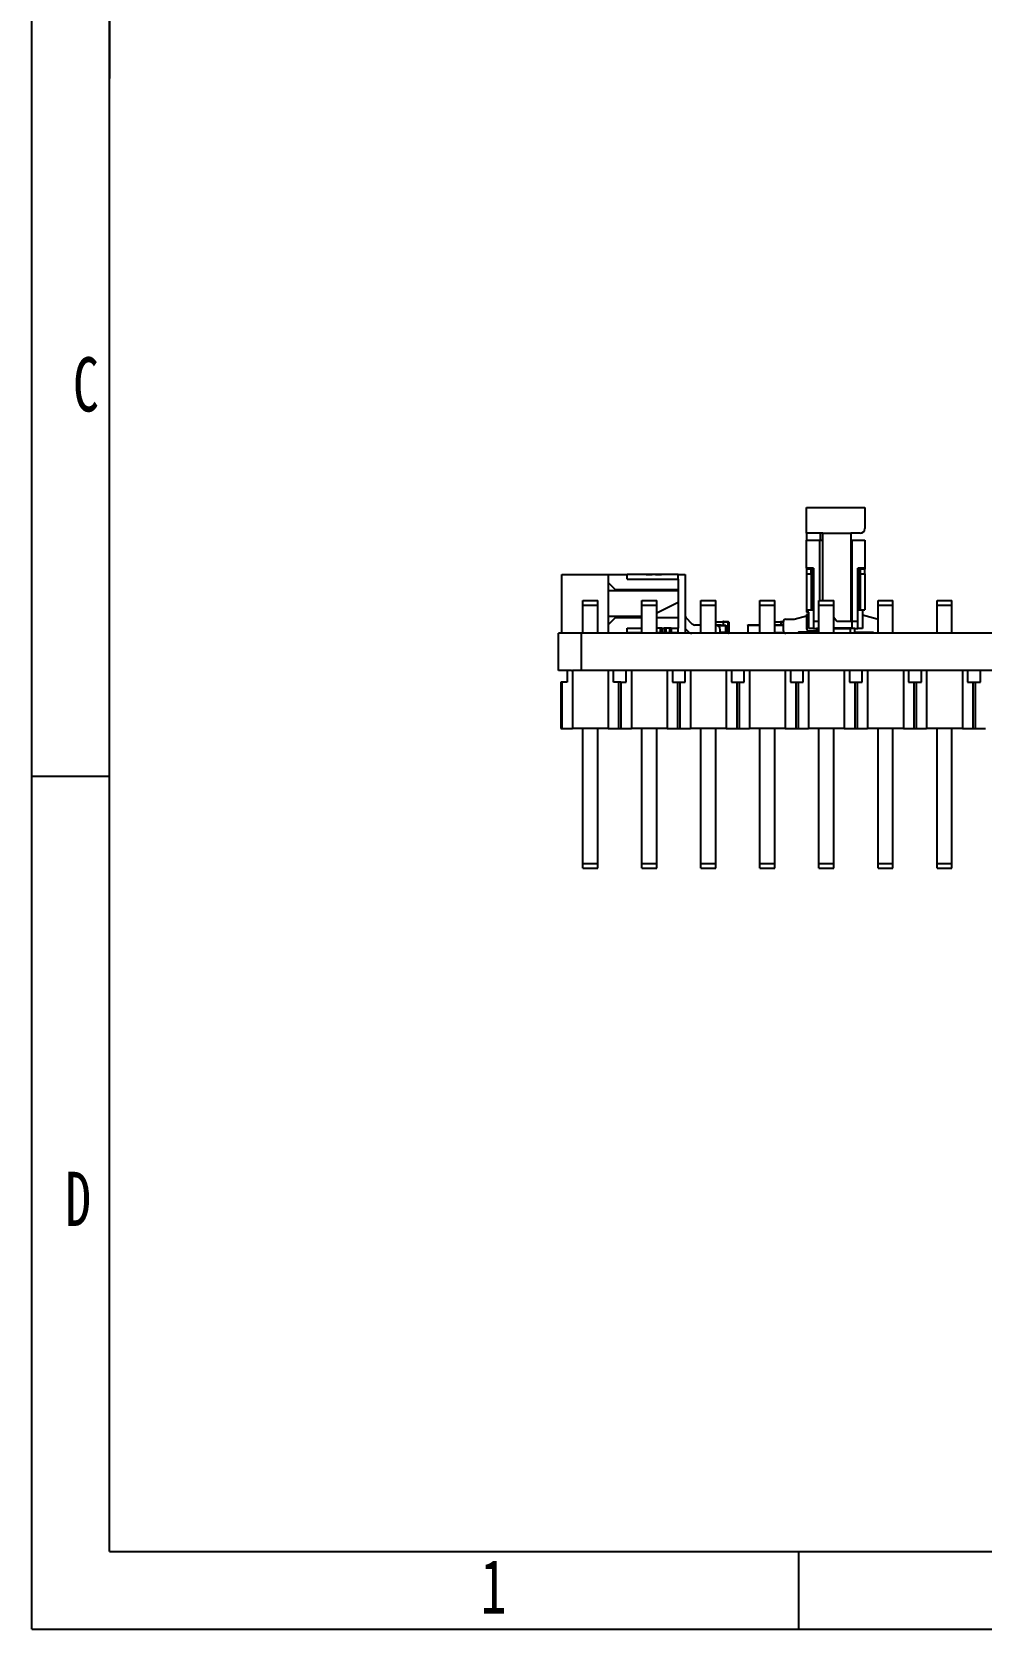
# Model space of a CAD drawing. Header units: millimetres. Extents: x 0 to 297, y 0 to 210.
# Drawn here: x 0 to 61.3, y 0 to 103 of the extents above; entities that cross this region are included whole.
import ezdxf

# ---------------------------------------------------------------- set-up
doc = ezdxf.new("R2010")
doc.units = ezdxf.units.MM
doc.layers.add('图框', color=7, linetype='Continuous')
doc.styles.add('SLDTEXTSTYLE0', font='TXT', dxfattribs={"width": 0.7})

msp = doc.modelspace()

# ---------------------------------------------------------------- linework, layer by layer
at = {"color": 7, "linetype": 'Continuous', "lineweight": 25}
for p, q in [((49.994, 70.682), (49.994, 72.332)), ((49.994, 72.332), (53.744, 72.332)), ((53.744, 72.332), (53.744, 70.982)), ((49.994, 70.682), (49.994, 70.232)), ((51.044, 70.682), (49.994, 70.682)), ((49.994, 68.432), (49.994, 70.232)), ((49.994, 70.232), (50.819, 70.232)), ((50.819, 70.232), (50.819, 66.332)), ((50.819, 70.232), (51.044, 70.232)), ((50.894, 70.232), (50.894, 70.682)), ((51.044, 70.682), (52.844, 70.682)), ((51.044, 66.332), (51.044, 70.682)), ((53.444, 70.682), (52.844, 70.682)), ((52.844, 70.682), (52.844, 64.982)), ((52.844, 70.232), (52.919, 70.232)), ((52.919, 70.232), (53.744, 70.232)), ((52.919, 70.232), (52.919, 64.982)), ((53.744, 70.232), (53.744, 68.432)), ((53.759, 69.127), (53.744, 69.127)), ((53.759, 69.042), (53.744, 69.042)), ((34.208, 64.262), (34.208, 68.012)), ((34.208, 68.012), (37.208, 68.012)), ((37.208, 68.012), (38.408, 68.012)), ((37.208, 64.262), (37.208, 68.012)), ((38.408, 67.712), (38.408, 68.012)), ((41.708, 68.012), (38.408, 68.012)), ((39.499, 68.014), (39.499, 68.012)), ((39.549, 68.014), (39.549, 68.012)), ((39.633, 68.014), (39.633, 68.012)), ((39.633, 68.014), (39.662, 68.014)), ((39.672, 68.014), (40.038, 68.014)), ((39.672, 68.014), (39.672, 68.012)), ((40.038, 68.014), (40.038, 68.012)), ((40.247, 68.014), (40.247, 68.012)), ((40.253, 68.014), (40.619, 68.014)), ((40.253, 68.014), (40.253, 68.012)), ((40.619, 68.014), (40.619, 68.012)), ((40.625, 68.014), (40.625, 68.012)), ((40.717, 68.014), (40.717, 68.012)), ((41.708, 68.012), (42.158, 68.012)), ((41.708, 67.712), (41.708, 68.012)), ((42.158, 68.012), (42.158, 64.262)), ((50.444, 68.432), (49.994, 68.432)), ((49.994, 68.432), (49.994, 68.357)), ((50.294, 68.357), (49.994, 68.357)), ((49.994, 68.357), (49.994, 68.057)), ((49.994, 68.057), (49.994, 65.732)), ((49.994, 68.057), (50.294, 68.057)), ((50.294, 68.057), (50.294, 68.357)), ((50.294, 68.357), (50.369, 68.357)), ((50.294, 68.057), (50.294, 65.732)), ((50.369, 68.357), (50.369, 65.732)), ((50.369, 68.357), (50.444, 68.357)), ((50.444, 68.432), (50.444, 64.982)), ((53.744, 68.432), (53.294, 68.432)), ((53.294, 64.982), (53.294, 68.432)), ((53.294, 68.357), (53.369, 68.357)), ((53.369, 68.357), (53.369, 65.732)), ((53.369, 68.357), (53.444, 68.357)), ((53.744, 68.357), (53.444, 68.357)), ((53.444, 68.357), (53.444, 68.057)), ((53.444, 68.057), (53.744, 68.057)), ((53.444, 68.057), (53.444, 65.732)), ((53.759, 68.951), (53.744, 68.951)), ((53.759, 68.847), (53.744, 68.847)), ((53.759, 68.6), (53.744, 68.6)), ((53.744, 68.357), (53.744, 68.432)), ((53.759, 68.363), (53.744, 68.363)), ((53.744, 68.057), (53.744, 68.357)), ((53.759, 68.259), (53.744, 68.259)), ((53.759, 68.112), (53.744, 68.112)), ((53.744, 68.057), (53.744, 65.732)), ((53.759, 68.421), (53.759, 68.363)), ((37.208, 67.487), (37.658, 67.037)), ((41.708, 66.962), (37.208, 66.962)), ((41.708, 67.037), (37.658, 67.037)), ((38.408, 67.712), (41.708, 67.712)), ((41.708, 67.712), (41.708, 67.037)), ((41.708, 67.037), (41.708, 65.237)), ((41.708, 66.962), (41.708, 66.212)), ((35.552, 66.032), (35.552, 66.332)), ((35.552, 66.332), (36.512, 66.332)), ((35.552, 66.032), (36.512, 66.032)), ((35.552, 64.232), (35.552, 66.032)), ((36.512, 66.032), (36.512, 66.332)), ((36.512, 64.232), (36.512, 66.032)), ((39.362, 66.332), (40.322, 66.332)), ((39.362, 66.032), (39.362, 66.332)), ((39.362, 66.032), (40.322, 66.032)), ((39.362, 64.232), (39.362, 66.032)), ((40.322, 66.032), (40.322, 66.332)), ((41.708, 66.212), (40.322, 65.519)), ((40.322, 64.232), (40.322, 66.032)), ((43.172, 66.332), (44.132, 66.332)), ((43.172, 66.032), (43.172, 66.332)), ((43.172, 66.032), (44.132, 66.032)), ((43.172, 64.232), (43.172, 66.032)), ((44.132, 66.032), (44.132, 66.332)), ((44.132, 64.232), (44.132, 66.032)), ((46.982, 66.032), (46.982, 66.332)), ((46.982, 66.332), (47.942, 66.332)), ((46.982, 66.032), (47.942, 66.032)), ((46.982, 64.232), (46.982, 66.032)), ((47.942, 66.032), (47.942, 66.332)), ((47.942, 64.232), (47.942, 66.032)), ((50.792, 66.032), (50.792, 66.332)), ((50.792, 66.332), (51.752, 66.332)), ((50.792, 66.032), (51.752, 66.032)), ((50.792, 64.232), (50.792, 66.032)), ((51.752, 66.032), (51.752, 66.332)), ((51.752, 64.232), (51.752, 66.032)), ((54.602, 66.332), (55.562, 66.332)), ((54.602, 66.032), (54.602, 66.332)), ((54.602, 66.032), (55.562, 66.032)), ((54.602, 64.232), (54.602, 66.032)), ((55.562, 66.032), (55.562, 66.332)), ((55.562, 64.232), (55.562, 66.032)), ((58.412, 66.332), (59.372, 66.332)), ((58.412, 66.032), (58.412, 66.332)), ((58.412, 66.032), (59.372, 66.032)), ((58.412, 64.232), (58.412, 66.032)), ((59.372, 66.032), (59.372, 66.332)), ((59.372, 64.232), (59.372, 66.032)), ((39.362, 65.312), (37.208, 65.312)), ((37.658, 65.237), (37.208, 64.787)), ((37.658, 65.237), (39.362, 65.237)), ((40.322, 65.237), (41.708, 65.237)), ((41.708, 65.237), (41.708, 64.562)), ((42.595, 64.845), (42.245, 65.194)), ((44.132, 64.967), (44.636, 64.967)), ((44.593, 64.982), (44.593, 64.967)), ((44.596, 64.982), (44.593, 64.982)), ((44.596, 64.982), (44.596, 64.967)), ((44.636, 64.982), (44.596, 64.982)), ((44.636, 64.982), (44.941, 64.982)), ((44.941, 64.952), (44.636, 64.952)), ((44.64, 64.978), (44.643, 64.978)), ((44.64, 64.967), (44.64, 64.978)), ((44.643, 64.967), (44.64, 64.967)), ((44.941, 64.982), (44.941, 64.952)), ((44.971, 64.952), (44.941, 64.952)), ((44.941, 64.262), (44.941, 64.952)), ((44.971, 64.952), (44.971, 64.262)), ((47.942, 64.967), (48.345, 64.967)), ((48.304, 64.982), (48.304, 64.967)), ((48.304, 64.982), (48.345, 64.982)), ((48.345, 64.982), (48.494, 64.982)), ((48.348, 64.978), (48.351, 64.978)), ((48.348, 64.967), (48.348, 64.978)), ((48.351, 64.967), (48.348, 64.967)), ((48.494, 64.382), (48.494, 64.982)), ((48.644, 65.132), (49.094, 65.132)), ((49.191, 65.145), (49.994, 65.36)), ((49.994, 65.732), (50.294, 65.732)), ((49.994, 65.732), (49.994, 65.582)), ((50.144, 65.582), (49.994, 65.582)), ((49.994, 65.432), (49.994, 64.532)), ((50.144, 65.432), (49.994, 65.432)), ((50.144, 64.532), (50.144, 65.582)), ((50.294, 65.732), (50.369, 65.732)), ((50.369, 65.732), (50.444, 65.732)), ((50.444, 64.982), (50.444, 64.532)), ((51.944, 64.982), (51.752, 65.238)), ((52.844, 64.982), (51.944, 64.982)), ((53.294, 64.982), (52.919, 64.982)), ((52.919, 64.982), (52.919, 64.532)), ((53.294, 65.732), (53.369, 65.732)), ((53.294, 64.532), (53.294, 64.982)), ((53.369, 65.732), (53.444, 65.732)), ((53.444, 65.732), (53.744, 65.732)), ((53.594, 65.732), (53.594, 64.532)), ((54.547, 65.145), (53.594, 65.4)), ((33.981, 61.832), (33.981, 64.232)), ((35.462, 64.232), (33.981, 64.232)), ((34.208, 64.262), (35.552, 64.262)), ((35.462, 61.832), (35.462, 64.232)), ((135.962, 64.232), (35.462, 64.232)), ((36.512, 64.262), (37.208, 64.262)), ((37.208, 64.262), (38.408, 64.262)), ((38.408, 64.562), (39.362, 64.562)), ((38.408, 64.262), (38.408, 64.562)), ((39.362, 64.262), (38.408, 64.262)), ((40.548, 64.562), (40.322, 64.562)), ((40.548, 64.262), (40.322, 64.262)), ((40.548, 64.562), (40.548, 64.262)), ((40.658, 64.562), (40.548, 64.562)), ((40.658, 64.262), (40.548, 64.262)), ((40.658, 64.562), (40.808, 64.562)), ((40.658, 64.562), (40.658, 64.262)), ((40.808, 64.262), (40.658, 64.262)), ((40.808, 64.562), (40.808, 64.262)), ((40.917, 64.562), (40.808, 64.562)), ((40.917, 64.262), (40.808, 64.262)), ((40.917, 64.562), (40.917, 64.262)), ((41.148, 64.562), (40.917, 64.562)), ((41.148, 64.262), (40.917, 64.262)), ((41.148, 64.562), (41.148, 64.262)), ((41.258, 64.562), (41.148, 64.562)), ((41.258, 64.262), (41.148, 64.262)), ((41.258, 64.562), (41.708, 64.562)), ((41.258, 64.562), (41.258, 64.262)), ((41.708, 64.262), (41.258, 64.262)), ((41.708, 64.262), (41.708, 64.562)), ((41.708, 64.262), (42.158, 64.262)), ((42.158, 64.532), (42.37, 64.32)), ((43.172, 64.757), (42.807, 64.757)), ((44.132, 64.772), (44.474, 64.772)), ((44.489, 64.742), (44.201, 64.742)), ((44.253, 64.72), (44.751, 64.72)), ((44.253, 64.72), (44.489, 64.72)), ((44.408, 64.232), (44.408, 64.457)), ((44.751, 64.27), (44.408, 64.27)), ((44.414, 64.247), (44.408, 64.247)), ((44.751, 64.27), (44.414, 64.27)), ((44.414, 64.27), (44.414, 64.232)), ((44.474, 64.772), (44.489, 64.742)), ((44.489, 64.757), (44.481, 64.757)), ((44.489, 64.757), (44.789, 64.757)), ((44.489, 64.757), (44.489, 64.72)), ((44.489, 64.72), (44.489, 64.742)), ((44.489, 64.72), (44.751, 64.72)), ((44.751, 64.72), (44.751, 64.27)), ((44.789, 64.757), (44.789, 64.232)), ((44.941, 64.262), (44.971, 64.262)), ((44.941, 64.262), (44.941, 64.232)), ((46.195, 64.757), (46.195, 64.232)), ((46.195, 64.757), (46.945, 64.757)), ((46.202, 64.757), (46.21, 64.772)), ((46.21, 64.772), (46.93, 64.772)), ((46.937, 64.757), (46.93, 64.772)), ((46.93, 64.772), (46.939, 64.772)), ((46.939, 64.772), (46.947, 64.757)), ((46.945, 64.757), (46.945, 64.232)), ((46.945, 64.757), (46.954, 64.757)), ((46.946, 64.582), (46.945, 64.582)), ((46.946, 64.565), (46.945, 64.565)), ((46.946, 64.547), (46.945, 64.547)), ((46.946, 64.527), (46.945, 64.527)), ((46.946, 64.478), (46.945, 64.478)), ((46.946, 64.43), (46.945, 64.43)), ((46.946, 64.409), (46.945, 64.409)), ((46.946, 64.379), (46.945, 64.379)), ((46.954, 64.757), (46.954, 64.232)), ((47.942, 64.772), (48.494, 64.772)), ((48.494, 64.742), (47.942, 64.742)), ((48.494, 64.72), (47.942, 64.72)), ((47.942, 64.27), (48.544, 64.27)), ((48.345, 64.247), (47.942, 64.247)), ((48.304, 64.247), (48.304, 64.232)), ((48.348, 64.247), (48.351, 64.247)), ((48.348, 64.236), (48.348, 64.247)), ((48.351, 64.236), (48.348, 64.236)), ((48.518, 64.232), (48.518, 64.27)), ((48.518, 64.27), (48.544, 64.27)), ((49.469, 64.307), (49.394, 64.232)), ((50.631, 64.307), (49.469, 64.307)), ((50.444, 64.532), (50.144, 64.532)), ((50.144, 64.382), (50.631, 64.382)), ((50.444, 64.532), (50.631, 64.532)), ((50.631, 64.532), (50.631, 64.232)), ((50.792, 64.532), (50.631, 64.532)), ((52.919, 64.558), (51.752, 64.558)), ((51.752, 64.532), (52.806, 64.532)), ((52.806, 64.532), (52.806, 64.232)), ((53.106, 64.532), (52.806, 64.532)), ((53.106, 64.232), (53.106, 64.532)), ((53.106, 64.532), (53.294, 64.532)), ((53.106, 64.307), (54.269, 64.307)), ((53.594, 64.532), (53.294, 64.532)), ((54.269, 64.307), (54.344, 64.232)), ((34.83, 61.832), (33.981, 61.832)), ((34.539, 61.832), (34.539, 61.082)), ((34.83, 61.832), (34.877, 61.832)), ((34.877, 61.832), (34.877, 58.082)), ((34.985, 61.832), (34.877, 61.832)), ((35.462, 61.832), (34.985, 61.832)), ((135.962, 61.832), (35.462, 61.832)), ((37.187, 61.832), (37.187, 58.082)), ((37.524, 61.082), (37.524, 61.832)), ((38.349, 61.082), (38.349, 61.832)), ((38.687, 61.832), (38.687, 58.082)), ((40.997, 61.832), (40.997, 58.082)), ((41.334, 61.832), (41.334, 61.082)), ((42.159, 61.082), (42.159, 61.832)), ((42.497, 61.832), (42.497, 58.082)), ((44.807, 61.832), (44.807, 58.082)), ((45.144, 61.832), (45.144, 61.082)), ((45.969, 61.082), (45.969, 61.832)), ((46.307, 61.832), (46.307, 58.082)), ((48.617, 61.832), (48.617, 58.082)), ((48.954, 61.832), (48.954, 61.082)), ((49.779, 61.082), (49.779, 61.832)), ((50.117, 61.832), (50.117, 58.082)), ((52.427, 61.832), (52.427, 58.082)), ((52.764, 61.832), (52.764, 61.082)), ((53.589, 61.082), (53.589, 61.832)), ((53.927, 61.832), (53.927, 58.082)), ((56.237, 61.832), (56.237, 58.082)), ((56.574, 61.832), (56.574, 61.082)), ((57.399, 61.082), (57.399, 61.832)), ((57.737, 61.832), (57.737, 58.082)), ((60.047, 61.832), (60.047, 58.082)), ((60.384, 61.832), (60.384, 61.082)), ((61.209, 61.082), (61.209, 61.832)), ((34.127, 61.082), (34.127, 58.082)), ((34.202, 61.082), (34.127, 61.082)), ((34.202, 61.082), (34.202, 58.082)), ((34.539, 61.082), (34.202, 61.082)), ((37.862, 61.082), (37.524, 61.082)), ((37.862, 61.082), (37.862, 58.082)), ((38.012, 61.082), (37.862, 61.082)), ((38.012, 61.082), (38.012, 58.082)), ((38.012, 61.082), (38.349, 61.082)), ((41.334, 61.082), (41.672, 61.082)), ((41.672, 61.082), (41.672, 58.082)), ((41.672, 61.082), (41.822, 61.082)), ((41.822, 61.082), (41.822, 58.082)), ((41.822, 61.082), (42.159, 61.082)), ((45.144, 61.082), (45.482, 61.082)), ((45.482, 61.082), (45.482, 58.082)), ((45.482, 61.082), (45.632, 61.082)), ((45.632, 61.082), (45.632, 58.082)), ((45.632, 61.082), (45.969, 61.082)), ((48.954, 61.082), (49.292, 61.082)), ((49.292, 61.082), (49.292, 58.082)), ((49.292, 61.082), (49.442, 61.082)), ((49.442, 61.082), (49.442, 58.082)), ((49.442, 61.082), (49.779, 61.082)), ((52.764, 61.082), (53.102, 61.082)), ((53.102, 61.082), (53.102, 58.082)), ((53.102, 61.082), (53.252, 61.082)), ((53.252, 61.082), (53.252, 58.082)), ((53.252, 61.082), (53.589, 61.082)), ((56.574, 61.082), (56.912, 61.082)), ((56.912, 61.082), (56.912, 58.082)), ((56.912, 61.082), (57.062, 61.082)), ((57.062, 61.082), (57.062, 58.082)), ((57.062, 61.082), (57.399, 61.082)), ((60.384, 61.082), (60.722, 61.082)), ((60.722, 61.082), (60.722, 58.082)), ((60.722, 61.082), (60.872, 61.082)), ((60.872, 61.082), (60.872, 58.082)), ((60.872, 61.082), (61.209, 61.082)), ((34.127, 58.082), (34.202, 58.082)), ((34.202, 58.082), (34.877, 58.082)), ((37.187, 58.082), (34.877, 58.082)), ((35.552, 49.382), (35.552, 58.082)), ((36.512, 49.382), (36.512, 58.082)), ((37.187, 58.082), (37.862, 58.082)), ((37.862, 58.082), (38.012, 58.082)), ((38.012, 58.082), (38.687, 58.082)), ((40.997, 58.082), (38.687, 58.082)), ((39.362, 49.382), (39.362, 58.082)), ((40.322, 49.382), (40.322, 58.082)), ((40.997, 58.082), (41.672, 58.082)), ((41.672, 58.082), (41.822, 58.082)), ((41.822, 58.082), (42.497, 58.082)), ((44.807, 58.082), (42.497, 58.082)), ((43.172, 49.382), (43.172, 58.082)), ((44.132, 49.382), (44.132, 58.082)), ((44.807, 58.082), (45.482, 58.082)), ((45.482, 58.082), (45.632, 58.082)), ((45.632, 58.082), (46.307, 58.082)), ((48.617, 58.082), (46.307, 58.082)), ((46.982, 49.382), (46.982, 58.082)), ((47.942, 49.382), (47.942, 58.082)), ((48.617, 58.082), (49.292, 58.082)), ((49.292, 58.082), (49.442, 58.082)), ((49.442, 58.082), (50.117, 58.082)), ((52.427, 58.082), (50.117, 58.082)), ((50.792, 49.382), (50.792, 58.082)), ((51.752, 49.382), (51.752, 58.082)), ((52.427, 58.082), (53.102, 58.082)), ((53.102, 58.082), (53.252, 58.082)), ((53.252, 58.082), (53.927, 58.082)), ((56.237, 58.082), (53.927, 58.082)), ((54.602, 49.382), (54.602, 58.082)), ((55.562, 49.382), (55.562, 58.082)), ((56.237, 58.082), (56.912, 58.082)), ((56.912, 58.082), (57.062, 58.082)), ((57.062, 58.082), (57.737, 58.082)), ((60.047, 58.082), (57.737, 58.082)), ((58.412, 49.382), (58.412, 58.082)), ((59.372, 49.382), (59.372, 58.082)), ((60.047, 58.082), (60.722, 58.082)), ((60.722, 58.082), (60.872, 58.082)), ((60.872, 58.082), (61.547, 58.082)), ((35.552, 49.382), (36.512, 49.382)), ((35.552, 49.082), (35.552, 49.382)), ((35.552, 49.082), (36.512, 49.082)), ((36.512, 49.082), (36.512, 49.382)), ((39.362, 49.382), (40.322, 49.382)), ((39.362, 49.082), (39.362, 49.382)), ((39.362, 49.082), (40.322, 49.082)), ((40.322, 49.082), (40.322, 49.382)), ((43.172, 49.082), (43.172, 49.382)), ((43.172, 49.382), (44.132, 49.382)), ((43.172, 49.082), (44.132, 49.082)), ((44.132, 49.082), (44.132, 49.382)), ((46.982, 49.382), (47.942, 49.382)), ((46.982, 49.082), (46.982, 49.382)), ((46.982, 49.082), (47.942, 49.082)), ((47.942, 49.082), (47.942, 49.382)), ((50.792, 49.382), (51.752, 49.382)), ((50.792, 49.082), (50.792, 49.382)), ((50.792, 49.082), (51.752, 49.082)), ((51.752, 49.082), (51.752, 49.382)), ((54.602, 49.382), (55.562, 49.382)), ((54.602, 49.082), (54.602, 49.382)), ((54.602, 49.082), (55.562, 49.082)), ((55.562, 49.082), (55.562, 49.382)), ((58.412, 49.082), (58.412, 49.382)), ((58.412, 49.382), (59.372, 49.382)), ((58.412, 49.082), (59.372, 49.082)), ((59.372, 49.082), (59.372, 49.382))]:
    msp.add_line(p, q, dxfattribs=at)
at = {"color": 8, "linetype": 'Continuous', "lineweight": 25}
for p, q in [((44.636, 64.952), (44.132, 64.952)), ((48.345, 64.952), (47.942, 64.952)), ((48.494, 64.952), (48.345, 64.952)), ((50.792, 64.982), (50.444, 64.982)), ((44.408, 64.262), (44.414, 64.262)), ((44.789, 64.262), (44.941, 64.262)), ((47.942, 64.262), (48.345, 64.262)), ((48.345, 64.262), (48.518, 64.262))]:
    msp.add_line(p, q, dxfattribs=at)
at = {"color": 7, "linetype": 'Continuous', "lineweight": 25}
for centre, radius, start, end in [((53.444, 70.982), 0.3, 270, 0), ((42.458, 65.406), 0.3, 180, 225), ((46.096, 64.607), 1.5, 166.70293, 174.26083), ((44.941, 64.952), 0.03, 0, 90), ((49.804, 64.607), 1.5, 166.70293, 174.26083), ((48.644, 64.982), 0.15, 90, 180), ((49.094, 65.507), 0.375, 270, 285), ((54.644, 65.507), 0.375, 255, 263.61133), ((42.582, 64.532), 0.3, 225, 270), ((42.807, 65.057), 0.3, 225, 270), ((44.108, 64.457), 0.3, 0, 85.35461), ((44.941, 64.262), 0.03, 270, 0), ((48.644, 64.382), 0.15, 180, 270), ((50.144, 64.532), 0.15, 180, 270)]:
    msp.add_arc(centre, radius, start, end, dxfattribs=at)
for points in [[(53.759, 69.042), (53.759, 69.016), (53.759, 68.983), (53.759, 68.947)], [(44.64, 64.978), (44.639, 64.981), (44.638, 64.982), (44.636, 64.982)], [(44.636, 64.952), (44.638, 64.957), (44.639, 64.962), (44.64, 64.967)], [(44.636, 64.967), (44.637, 64.967), (44.638, 64.965), (44.639, 64.963)], [(44.64, 64.967), (44.64, 64.969), (44.641, 64.971), (44.642, 64.973)], [(44.642, 64.973), (44.642, 64.975), (44.642, 64.977), (44.643, 64.978)], [(44.643, 64.967), (44.642, 64.969), (44.642, 64.971), (44.642, 64.973)], [(48.345, 64.982), (48.346, 64.982), (48.347, 64.981), (48.348, 64.978)], [(48.348, 64.967), (48.347, 64.962), (48.346, 64.957), (48.345, 64.952)], [(48.345, 64.967), (48.345, 64.967), (48.346, 64.965), (48.347, 64.963)], [(48.35, 64.973), (48.349, 64.971), (48.349, 64.969), (48.348, 64.967)], [(48.351, 64.978), (48.351, 64.977), (48.35, 64.975), (48.35, 64.973)], [(48.35, 64.973), (48.35, 64.971), (48.351, 64.969), (48.351, 64.967)], [(48.345, 64.262), (48.346, 64.257), (48.347, 64.252), (48.348, 64.247)], [(48.347, 64.251), (48.346, 64.249), (48.346, 64.247), (48.345, 64.247)], [(48.348, 64.236), (48.347, 64.233), (48.346, 64.232), (48.345, 64.232)], [(48.348, 64.247), (48.349, 64.245), (48.349, 64.243), (48.35, 64.241)], [(48.351, 64.247), (48.351, 64.245), (48.35, 64.243), (48.35, 64.241)], [(48.35, 64.241), (48.35, 64.239), (48.351, 64.237), (48.351, 64.236)]]:
    msp.add_open_spline(points, degree=3, dxfattribs=at)
at = {"layer": '图框'}
for p, q in [((0, 0), (0, 210)), ((5, 155), (5, 100)), ((5, 55), (0, 55)), ((49.5, 0), (49.5, 5)), ((0, 0), (297, 0))]:
    msp.add_line(p, q, dxfattribs=at)
at = {"layer": '图框', "linetype": 'Continuous', "lineweight": 25}
msp.add_line((5, 5), (5, 205), dxfattribs=at)
at = {"layer": '图框', "lineweight": 25}
msp.add_line((5, 5), (292, 5), dxfattribs=at)

# ---------------------------------------------------------------- texts
at = {"layer": '图框', "char_height": 3.5, "attachment_point": 2, "style": 'SLDTEXTSTYLE0'}
for s, insert in [('C', (3.482, 82.034)), ('D', (2.984, 29.494)), ('1', (29.794, 4.494))]:
    msp.add_mtext(s, dxfattribs=dict(at, insert=insert))

doc.saveas('drawing.dxf')
